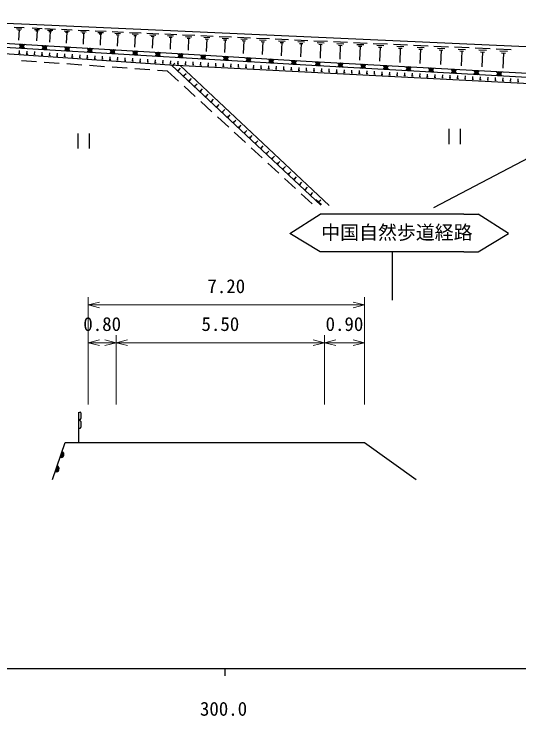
# Model space of a CAD drawing. Units: millimetres, scale not verified. Extents: x 40000 to 680000, y 20000 to 380000.
# Drawn here: x 340165 to 406879, y 198715 to 291459 of the extents above; entities that cross this region are included whole.
import ezdxf
from ezdxf.enums import TextEntityAlignment as Align

# ---------------------------------------------------------------- set-up
doc = ezdxf.new("R2010")
doc.units = ezdxf.units.MM
doc.header["$LTSCALE"] = 1000
for name, color, linetype, lineweight in [('M-BGD', 7, 'Continuous', 25), ('M-STR-HTXT', 7, 'Continuous', 13), ('M-STR-STRC', 7, 'Continuous', 25), ('M-TTL-BAND', 7, 'Continuous', 25)]:
    doc.layers.add(name, color=color, linetype=linetype, lineweight=lineweight)
doc.styles.add('ＭＳ ゴシック', font='')
doc.styles.get('ＭＳ ゴシック').set_extended_font_data('MS Gothic')

msp = doc.modelspace()

# ---------------------------------------------------------------- linework, layer by layer
at = {"layer": 'M-BGD'}
for p, q in [((340170, 289717), (341517, 289660)), ((340500, 289535), (341173, 289506)), ((342545, 289615), (343892, 289558)), ((342875, 289432), (343548, 289404)), ((344245, 289540), (345642, 289477)), ((346429, 289441), (347851, 289377)), ((340661, 289359), (340998, 289345)), ((340829, 289352), (340773, 288005)), ((343036, 289256), (343373, 289242)), ((343205, 289249), (343148, 287902)), ((344586, 289349), (345285, 289318)), ((344753, 289167), (345102, 289151)), ((344928, 289159), (344865, 287761)), ((346776, 289248), (347488, 289216)), ((346946, 289062), (347302, 289046)), ((347124, 289054), (347060, 287631)), ((348638, 289342), (350086, 289277)), ((348992, 289145), (349716, 289112)), ((349164, 288955), (349527, 288939)), ((349346, 288947), (349280, 287499)), ((350872, 289241), (352347, 289175)), ((351233, 289041), (351970, 289007)), ((351409, 288848), (351777, 288831)), ((351593, 288840), (351527, 287365)), ((353133, 289140), (354633, 289072)), ((353499, 288935), (354250, 288902)), ((353679, 288739), (354054, 288722)), ((353866, 288731), (353799, 287230)), ((355419, 289037), (356946, 288968)), ((355792, 288829), (356556, 288794)), ((355975, 288629), (356356, 288612)), ((356166, 288621), (356097, 287094)), ((357732, 288933), (359286, 288863)), ((358112, 288721), (358889, 288686)), ((358297, 288518), (358686, 288501)), ((358492, 288509), (358422, 286955)), ((360072, 288828), (361653, 288756)), ((360458, 288612), (361249, 288577)), ((362438, 288721), (364047, 288649)), ((362831, 288502), (363636, 288466)), ((364832, 288613), (366469, 288540)), ((367254, 288504), (368918, 288430)), ((360647, 288406), (361042, 288388)), ((360844, 288397), (360773, 286816)), ((363023, 288292), (363426, 288274)), ((363225, 288283), (363152, 286674)), ((365232, 288390), (366050, 288354)), ((365427, 288177), (365837, 288158)), ((365632, 288167), (365558, 286531)), ((367661, 288278), (368493, 288240)), ((367859, 288060), (368275, 288041)), ((368067, 288051), (367992, 286386)), ((369703, 288394), (371396, 288318)), ((370117, 288164), (370964, 288125)), ((370319, 287942), (370742, 287923)), ((370531, 287933), (370455, 286240)), ((372181, 288283), (373903, 288205)), ((372602, 288048), (373463, 288009)), ((372807, 287823), (373238, 287804)), ((373023, 287814), (372945, 286092)), ((374687, 288170), (376438, 288091)), ((375115, 287931), (375991, 287892)), ((375324, 287703), (375762, 287683)), ((375543, 287693), (375464, 285942)), ((377223, 288056), (379003, 287976)), ((377658, 287813), (378548, 287773)), ((377870, 287581), (378315, 287561)), ((378093, 287571), (378013, 285791)), ((379791, 287940), (381594, 287859)), ((380231, 287695), (381133, 287654)), ((382383, 287824), (384207, 287742)), ((382829, 287575), (383740, 287534)), ((384996, 287706), (386839, 287623)), ((387628, 287588), (389493, 287504)), ((340873, 286224), (340900, 286623)), ((380447, 287459), (380897, 287439)), ((380672, 287449), (380591, 285646)), ((383046, 287337), (383502, 287317)), ((383274, 287327), (383192, 285503)), ((385446, 287455), (386368, 287413)), ((385666, 287214), (386127, 287193)), ((385897, 287204), (385814, 285360)), ((388084, 287334), (389016, 287292)), ((388307, 287090), (388773, 287069)), ((388540, 287080), (388456, 285215)), ((390282, 287468), (392167, 287384)), ((390742, 287212), (391685, 287169)), ((390967, 286965), (391439, 286944)), ((391203, 286955), (391118, 285069)), ((392956, 287348), (394862, 287262)), ((393421, 287088), (394374, 287045)), ((393649, 286839), (394125, 286818)), ((393887, 286829), (393801, 284923)), ((395650, 287227), (397577, 287140)), ((396121, 286964), (397085, 286921)), ((396351, 286713), (396833, 286691)), ((396592, 286702), (396505, 284775)), ((398366, 287105), (400314, 287017)), ((398842, 286839), (399816, 286795)), ((399075, 286585), (399562, 286563)), ((401103, 286982), (403072, 286893)), ((401584, 286713), (402569, 286669)), ((403861, 286857), (405852, 286768)), ((404347, 286586), (405343, 286541)), ((340973, 286217), (340773, 286230)), ((341970, 286150), (341771, 286164)), ((341871, 286157), (341897, 286556)), ((342968, 286083), (342769, 286097)), ((342868, 286090), (342895, 286489)), ((343966, 286016), (343766, 286030)), ((343866, 286023), (343893, 286422)), ((344964, 285950), (344764, 285963)), ((344864, 285956), (344891, 286355)), ((345961, 285883), (345762, 285896)), ((345862, 285889), (345888, 286288)), ((346959, 285816), (346760, 285829)), ((346859, 285823), (346886, 286222)), ((347957, 285749), (347757, 285762)), ((347857, 285756), (347884, 286155)), ((348955, 285682), (348755, 285695)), ((348855, 285689), (348882, 286088)), ((349853, 285622), (349879, 286021)), ((350850, 285555), (350877, 285954)), ((351848, 285488), (351875, 285887)), ((352846, 285421), (352873, 285820)), ((353844, 285354), (353870, 285754)), ((354841, 285288), (354868, 285687)), ((399318, 286574), (399231, 284625)), ((401819, 286456), (402312, 286434)), ((402065, 286445), (401977, 284475)), ((404585, 286326), (405083, 286304)), ((404834, 286315), (404745, 284324)), ((343152, 285144), (341157, 285287)), ((346144, 284930), (344149, 285072)), ((349137, 284715), (347142, 284858)), ((349952, 285615), (349753, 285629)), ((350950, 285548), (350751, 285562)), ((351948, 285481), (351748, 285495)), ((352946, 285415), (352746, 285428)), ((353943, 285348), (353744, 285361)), ((354941, 285281), (354742, 285294)), ((355939, 285214), (355739, 285227)), ((355839, 285221), (355866, 285620)), ((356937, 285147), (356737, 285161)), ((356837, 285154), (356864, 285553)), ((357935, 285080), (357735, 285094)), ((357835, 285087), (357861, 285486)), ((358932, 285013), (358733, 285027)), ((358833, 285020), (358859, 285419)), ((359930, 284947), (359730, 284960)), ((359830, 284953), (359857, 285352)), ((360756, 284891), (360728, 284893)), ((360928, 284882), (360756, 284891)), ((360842, 284887), (360862, 285286)), ((361230, 284621), (361084, 284757)), ((361157, 284689), (361430, 284981)), ((361927, 284831), (361727, 284841)), ((361827, 284836), (361847, 285235)), ((362925, 284779), (362726, 284789)), ((362825, 284784), (362846, 285184)), ((363924, 284727), (363724, 284738)), ((363824, 284732), (363845, 285132)), ((364823, 284681), (364843, 285080)), ((365821, 284629), (365842, 285029)), ((366820, 284578), (366841, 284977)), ((367819, 284526), (367839, 284925)), ((368817, 284474), (368838, 284874)), ((369816, 284423), (369837, 284822)), ((370815, 284371), (370835, 284770)), ((352129, 284501), (350134, 284644)), ((355121, 284287), (353126, 284430)), ((358114, 284073), (356119, 284216)), ((360461, 283905), (359111, 284001)), ((361895, 282589), (360461, 283905)), ((360991, 284702), (380707, 266212)), ((361959, 283936), (361813, 284073)), ((361886, 284005), (362160, 284297)), ((381811, 266141), (362107, 284644)), ((364923, 284676), (364723, 284686)), ((365921, 284624), (365722, 284634)), ((366920, 284572), (366720, 284583)), ((367919, 284521), (367719, 284531)), ((368917, 284469), (368718, 284479)), ((369916, 284417), (369716, 284428)), ((370915, 284366), (370715, 284376)), ((371913, 284314), (371714, 284324)), ((371813, 284319), (371834, 284719)), ((372912, 284262), (372712, 284273)), ((372812, 284268), (372833, 284667)), ((373911, 284211), (373711, 284221)), ((373811, 284216), (373831, 284615)), ((374909, 284159), (374710, 284170)), ((374809, 284164), (374830, 284564)), ((375908, 284108), (375708, 284118)), ((375808, 284113), (375829, 284512)), ((376907, 284056), (376707, 284066)), ((376807, 284061), (376827, 284461)), ((377905, 284004), (377706, 284015)), ((377805, 284009), (377826, 284409)), ((378904, 283953), (378704, 283963)), ((378804, 283958), (378825, 284357)), ((379903, 283901), (379703, 283911)), ((379803, 283906), (379823, 284306)), ((380901, 283849), (380702, 283860)), ((380801, 283854), (380822, 284254)), ((381900, 283798), (381700, 283808)), ((381800, 283803), (381821, 284202)), ((382799, 283751), (382819, 284151)), ((383797, 283699), (383818, 284099)), ((384796, 283648), (384817, 284047)), ((385795, 283596), (385815, 283996)), ((386793, 283545), (386814, 283944)), ((387792, 283493), (387813, 283892)), ((388791, 283441), (388811, 283841)), ((362689, 283252), (362543, 283389)), ((362616, 283321), (362889, 283613)), ((363345, 282637), (363619, 282929)), ((382899, 283746), (382699, 283756)), ((383897, 283694), (383698, 283705)), ((384896, 283643), (384696, 283653)), ((385895, 283591), (385695, 283601)), ((386893, 283539), (386694, 283550)), ((387892, 283488), (387692, 283498)), ((388891, 283436), (388691, 283446)), ((389889, 283384), (389690, 283395)), ((389789, 283390), (389810, 283789)), ((390888, 283333), (390688, 283343)), ((390788, 283338), (390809, 283737)), ((391887, 283281), (391687, 283291)), ((391787, 283286), (391807, 283686)), ((392885, 283229), (392686, 283240)), ((392785, 283235), (392806, 283634)), ((393884, 283178), (393684, 283188)), ((393784, 283183), (393805, 283582)), ((394883, 283126), (394683, 283137)), ((394783, 283131), (394803, 283531)), ((395881, 283075), (395682, 283085)), ((395781, 283080), (395802, 283479)), ((396880, 283023), (396680, 283033)), ((396780, 283028), (396801, 283428)), ((397879, 282971), (397679, 282982)), ((397779, 282976), (397799, 283376)), ((398877, 282920), (398678, 282930)), ((398777, 282925), (398798, 283324)), ((399876, 282868), (399676, 282878)), ((399776, 282873), (399797, 283273)), ((400775, 282821), (400795, 283221)), ((401773, 282770), (401794, 283169)), ((402772, 282718), (402793, 283118)), ((403771, 282666), (403791, 283066)), ((404769, 282615), (404790, 283014)), ((405768, 282563), (405789, 282963)), ((406767, 282512), (406787, 282911)), ((363418, 282568), (363272, 282705)), ((364147, 281884), (364002, 282021)), ((364074, 281953), (364348, 282244)), ((400875, 282816), (400675, 282827)), ((401873, 282765), (401674, 282775)), ((402872, 282713), (402672, 282723)), ((403871, 282661), (403671, 282672)), ((404869, 282610), (404670, 282620)), ((405868, 282558), (405668, 282568)), ((406867, 282506), (406667, 282517)), ((364106, 280561), (362632, 281913)), ((364877, 281200), (364731, 281337)), ((364804, 281269), (365078, 281560)), ((365606, 280516), (365460, 280653)), ((365533, 280585), (365807, 280876)), ((366263, 279901), (366536, 280192)), ((366317, 278533), (364843, 279885)), ((366336, 279832), (366190, 279969)), ((367065, 279148), (366919, 279285)), ((366992, 279216), (367266, 279508)), ((367795, 278464), (367649, 278601)), ((367722, 278532), (367995, 278824)), ((368528, 276506), (367054, 277857)), ((368524, 277780), (368378, 277917)), ((368451, 277848), (368725, 278140)), ((369180, 277164), (369454, 277456)), ((369253, 277096), (369107, 277233)), ((369983, 276412), (369837, 276549)), ((369910, 276480), (370183, 276772)), ((348595, 275672), (348595, 273672)), ((350095, 275672), (350095, 273672)), ((370739, 274478), (369265, 275830)), ((370712, 275728), (370566, 275865)), ((370639, 275796), (370913, 276088)), ((397594, 276280), (397594, 274280)), ((399094, 276280), (399094, 274280)), ((371442, 275044), (371296, 275181)), ((371369, 275112), (371642, 275404)), ((372098, 274428), (372372, 274720)), ((372950, 272450), (371476, 273802)), ((372171, 274360), (372025, 274496)), ((372901, 273676), (372755, 273812)), ((372828, 273744), (373101, 274036)), ((373630, 272992), (373484, 273128)), ((373557, 273060), (373831, 273352)), ((374286, 272376), (374560, 272668)), ((375161, 270422), (373687, 271774)), ((374359, 272307), (374213, 272444)), ((375089, 271623), (374943, 271760)), ((375016, 271692), (375289, 271984)), ((375818, 270939), (375672, 271076)), ((375745, 271008), (376019, 271300)), ((376548, 270255), (376402, 270392)), ((376475, 270324), (376748, 270615)), ((377204, 269640), (377478, 269931)), ((377371, 268394), (375897, 269746)), ((377277, 269571), (377131, 269708)), ((378006, 268887), (377861, 269024)), ((377934, 268956), (378207, 269247)), ((378736, 268203), (378590, 268340)), ((378663, 268272), (378937, 268563)), ((379543, 266402), (378108, 267718)), ((379465, 267519), (379319, 267656)), ((379392, 267587), (379666, 267879)), ((380778, 266288), (380049, 266972)), ((380414, 266630), (380687, 266922)), ((348707, 234858), (348707, 238858)), ((348807, 238858), (348907, 238858)), ((349007, 238758), (349007, 238008)), ((349007, 237608), (349007, 236858)), ((348807, 236758), (348907, 236758)), ((345242, 229961), (346899, 234858))]:
    msp.add_line(p, q, dxfattribs=at)
for points in [[(310699, 291459), (342214, 290132), (406872, 287222), (419934, 286630), (435300, 285652)], [(310805, 288650), (312321, 289371), (330638, 288107), (378759, 285245), (408837, 283599), (434070, 281191), (441518, 280463)], [(441428, 279996), (434016, 280630), (408795, 283037), (378727, 284683), (330602, 287544), (312430, 288799), (311047, 288141)], [(435527, 279698), (409176, 282210), (360745, 284715), (336914, 286312), (312595, 287721)], [(345242, 229961), (346899, 234858), (348707, 234858), (386455, 234858), (393302, 229954)]]:
    msp.add_lwpolyline(points, dxfattribs=at)
for centre, radius, start, end in [((341185, 286861), 354, 5.3947, 167.79988), ((341226, 287531), 354, 185.3947, 347.79988), ((341185, 286861), 283, 7.61874, 165.57584), ((341226, 287531), 283, 187.61874, 345.57584), ((341185, 286861), 212, 11.36507, 161.82951), ((341226, 287531), 212, 191.36507, 341.82951), ((341185, 286861), 142, 19.0768, 154.11778), ((341226, 287531), 142, 199.0768, 334.11778), ((341185, 286861), 100, 29.39446, 143.80012), ((341226, 287531), 100, 209.39446, 323.80012), ((344180, 286683), 354, 5.3947, 167.79988), ((344220, 287353), 354, 185.3947, 347.79988), ((344180, 286683), 283, 7.61874, 165.57584), ((344220, 287353), 283, 187.61874, 345.57584), ((344180, 286683), 212, 11.36507, 161.82951), ((344220, 287353), 212, 191.36507, 341.82951), ((344180, 286683), 142, 19.0768, 154.11778), ((344220, 287353), 142, 199.0768, 334.11778), ((344180, 286683), 100, 29.39446, 143.80012), ((344220, 287353), 100, 209.39446, 323.80012), ((347175, 286505), 354, 5.3947, 167.79988), ((347215, 287175), 354, 185.3947, 347.79988), ((347175, 286505), 283, 7.61874, 165.57584), ((347215, 287175), 283, 187.61874, 345.57584), ((347175, 286505), 212, 11.36507, 161.82951), ((347215, 287175), 212, 191.36507, 341.82951), ((347175, 286505), 142, 19.0768, 154.11778), ((347215, 287175), 142, 199.0768, 334.11778), ((347175, 286505), 100, 29.39446, 143.80012), ((347215, 287175), 100, 209.39446, 323.80012), ((350169, 286327), 354, 5.3947, 167.79988), ((350210, 286997), 354, 185.3947, 347.79988), ((350169, 286327), 283, 7.61874, 165.57584), ((350210, 286997), 283, 187.61874, 345.57584), ((350210, 286997), 212, 191.36507, 341.82951), ((350210, 286997), 142, 199.0768, 334.11778), ((350210, 286997), 100, 209.39446, 323.80012), ((353205, 286819), 354, 185.3947, 347.79988), ((353205, 286819), 283, 187.61874, 345.57584), ((353205, 286819), 212, 191.36507, 341.82951), ((353205, 286819), 142, 199.0768, 334.11778), ((353205, 286819), 100, 209.39446, 323.80012), ((356199, 286641), 354, 185.3947, 347.79988), ((356199, 286641), 283, 187.61874, 345.57584), ((356199, 286641), 212, 191.36507, 341.82951), ((356199, 286641), 142, 199.0768, 334.11778), ((356199, 286641), 100, 209.39446, 323.80012), ((350169, 286327), 212, 11.36507, 161.82951), ((350169, 286327), 142, 19.0768, 154.11778), ((350169, 286327), 100, 29.39446, 143.80012), ((353164, 286149), 354, 5.3947, 167.79988), ((353164, 286149), 283, 7.61874, 165.57584), ((353164, 286149), 212, 11.36507, 161.82951), ((353164, 286149), 142, 19.0768, 154.11778), ((353164, 286149), 100, 29.39446, 143.80012), ((356159, 285971), 354, 5.3947, 167.79988), ((356159, 285971), 283, 7.61874, 165.57584), ((356159, 285971), 212, 11.36507, 161.82951), ((356159, 285971), 142, 19.0768, 154.11778), ((356159, 285971), 100, 29.39446, 143.80012), ((359153, 285793), 354, 5.3947, 167.79988), ((359194, 286463), 354, 185.3947, 347.79988), ((359153, 285793), 283, 7.61874, 165.57584), ((359194, 286463), 283, 187.61874, 345.57584), ((359153, 285793), 212, 11.36507, 161.82951), ((359194, 286463), 212, 191.36507, 341.82951), ((359153, 285793), 142, 19.0768, 154.11778), ((359194, 286463), 142, 199.0768, 334.11778), ((359153, 285793), 100, 29.39446, 143.80012), ((359194, 286463), 100, 209.39446, 323.80012), ((362148, 285614), 354, 5.3947, 167.79988), ((362189, 286285), 354, 185.3947, 347.79988), ((362148, 285614), 283, 7.61874, 165.57584), ((362189, 286285), 283, 187.61874, 345.57584), ((362148, 285614), 212, 11.36507, 161.82951), ((362189, 286285), 212, 191.36507, 341.82951), ((362148, 285614), 142, 19.0768, 154.11778), ((362189, 286285), 142, 199.0768, 334.11778), ((362148, 285614), 100, 29.39446, 143.80012), ((362189, 286285), 100, 209.39446, 323.80012), ((365143, 285436), 354, 5.3947, 167.79988), ((365183, 286107), 354, 185.3947, 347.79988), ((365143, 285436), 283, 7.61874, 165.57584), ((365183, 286107), 283, 187.61874, 345.57584), ((365183, 286107), 212, 191.36507, 341.82951), ((365183, 286107), 142, 199.0768, 334.11778), ((365183, 286107), 100, 209.39446, 323.80012), ((368178, 285929), 354, 185.3947, 347.79988), ((368178, 285929), 283, 187.61874, 345.57584), ((368178, 285929), 212, 191.36507, 341.82951), ((368178, 285929), 142, 199.0768, 334.11778), ((368178, 285929), 100, 209.39446, 323.80012), ((371173, 285751), 354, 185.3947, 347.79988), ((371173, 285751), 283, 187.61874, 345.57584), ((371173, 285751), 212, 191.36507, 341.82951), ((371173, 285751), 142, 199.0768, 334.11778), ((371173, 285751), 100, 209.39446, 323.80012), ((365143, 285436), 212, 11.36507, 161.82951), ((365143, 285436), 142, 19.0768, 154.11778), ((365143, 285436), 100, 29.39446, 143.80012), ((368138, 285258), 354, 5.3947, 167.79988), ((368138, 285258), 283, 7.61874, 165.57584), ((368138, 285258), 212, 11.36507, 161.82951), ((368138, 285258), 142, 19.0768, 154.11778), ((368138, 285258), 100, 29.39446, 143.80012), ((371132, 285080), 354, 5.3947, 167.79988), ((371132, 285080), 283, 7.61874, 165.57584), ((371132, 285080), 212, 11.36507, 161.82951), ((371132, 285080), 142, 19.0768, 154.11778), ((371132, 285080), 100, 29.39446, 143.80012), ((374127, 284902), 354, 5.3947, 167.79988), ((374168, 285573), 354, 185.3947, 347.79988), ((374127, 284902), 283, 7.61874, 165.57584), ((374168, 285573), 283, 187.61874, 345.57584), ((374127, 284902), 212, 11.36507, 161.82951), ((374168, 285573), 212, 191.36507, 341.82951), ((374127, 284902), 142, 19.0768, 154.11778), ((374168, 285573), 142, 199.0768, 334.11778), ((374127, 284902), 100, 29.39446, 143.80012), ((374168, 285573), 100, 209.39446, 323.80012), ((377122, 284724), 354, 5.3947, 167.79988), ((377162, 285395), 354, 185.3947, 347.79988), ((377122, 284724), 283, 7.61874, 165.57584), ((377162, 285395), 283, 187.61874, 345.57584), ((377122, 284724), 212, 11.36507, 161.82951), ((377162, 285395), 212, 191.36507, 341.82951), ((377122, 284724), 142, 19.0768, 154.11778), ((377162, 285395), 142, 199.0768, 334.11778), ((377122, 284724), 100, 29.39446, 143.80012), ((377162, 285395), 100, 209.39446, 323.80012), ((380278, 284544), 354, 5.66411, 168.06929), ((380321, 285214), 354, 185.66411, 348.06929), ((380278, 284544), 283, 7.88815, 165.84525), ((380321, 285214), 283, 187.88815, 345.84525), ((380278, 284544), 212, 11.63447, 162.09892), ((380321, 285214), 212, 191.63447, 342.09892), ((380321, 285214), 142, 199.3462, 334.38719), ((380321, 285214), 100, 209.66386, 324.06953), ((383274, 284380), 354, 5.66411, 168.06929), ((383317, 285050), 354, 185.66411, 348.06929), ((383317, 285050), 283, 187.88815, 345.84525), ((383317, 285050), 212, 191.63447, 342.09892), ((383317, 285050), 142, 199.3462, 334.38719), ((383317, 285050), 100, 209.66386, 324.06953), ((386312, 284886), 354, 185.66411, 348.06929), ((386312, 284886), 283, 187.88815, 345.84525), ((386312, 284886), 212, 191.63447, 342.09892), ((386312, 284886), 142, 199.3462, 334.38719), ((386312, 284886), 100, 209.66386, 324.06953), ((380278, 284544), 142, 19.3462, 154.38719), ((380278, 284544), 100, 29.66386, 144.06953), ((383274, 284380), 283, 7.88815, 165.84525), ((383274, 284380), 212, 11.63447, 162.09892), ((383274, 284380), 142, 19.3462, 154.38719), ((383274, 284380), 100, 29.66386, 144.06953), ((386269, 284216), 354, 5.66411, 168.06929), ((386269, 284216), 283, 7.88815, 165.84525), ((386269, 284216), 212, 11.63447, 162.09892), ((386269, 284216), 142, 19.3462, 154.38719), ((386269, 284216), 100, 29.66386, 144.06953), ((389265, 284052), 354, 5.66411, 168.06929), ((389308, 284722), 354, 185.66411, 348.06929), ((389265, 284052), 283, 7.88815, 165.84525), ((389308, 284722), 283, 187.88815, 345.84525), ((389265, 284052), 212, 11.63447, 162.09892), ((389308, 284722), 212, 191.63447, 342.09892), ((389265, 284052), 142, 19.3462, 154.38719), ((389308, 284722), 142, 199.3462, 334.38719), ((389265, 284052), 100, 29.66386, 144.06953), ((389308, 284722), 100, 209.66386, 324.06953), ((392260, 283888), 354, 5.66411, 168.06929), ((392303, 284558), 354, 185.66411, 348.06929), ((392260, 283888), 283, 7.88815, 165.84525), ((392303, 284558), 283, 187.88815, 345.84525), ((392260, 283888), 212, 11.63447, 162.09892), ((392303, 284558), 212, 191.63447, 342.09892), ((392260, 283888), 142, 19.3462, 154.38719), ((392303, 284558), 142, 199.3462, 334.38719), ((392260, 283888), 100, 29.66386, 144.06953), ((392303, 284558), 100, 209.66386, 324.06953), ((395256, 283724), 354, 5.66411, 168.06929), ((395299, 284394), 354, 185.66411, 348.06929), ((395256, 283724), 283, 7.88815, 165.84525), ((395299, 284394), 283, 187.88815, 345.84525), ((395256, 283724), 212, 11.63447, 162.09892), ((395299, 284394), 212, 191.63447, 342.09892), ((395256, 283724), 142, 19.3462, 154.38719), ((395299, 284394), 142, 199.3462, 334.38719), ((395256, 283724), 100, 29.66386, 144.06953), ((395299, 284394), 100, 209.66386, 324.06953), ((398251, 283560), 354, 5.66411, 168.06929), ((398294, 284230), 354, 185.66411, 348.06929), ((398251, 283560), 283, 7.88815, 165.84525), ((398294, 284230), 283, 187.88815, 345.84525), ((398294, 284230), 212, 191.63447, 342.09892), ((398294, 284230), 142, 199.3462, 334.38719), ((398294, 284230), 100, 209.66386, 324.06953), ((401290, 284066), 354, 185.66411, 348.06929), ((401290, 284066), 283, 187.88815, 345.84525), ((401290, 284066), 212, 191.63447, 342.09892), ((401290, 284066), 142, 199.3462, 334.38719), ((401290, 284066), 100, 209.66386, 324.06953), ((404285, 283902), 354, 185.66411, 348.06929), ((404285, 283902), 283, 187.88815, 345.84525), ((404285, 283902), 212, 191.63447, 342.09892), ((404285, 283902), 142, 199.3462, 334.38719), ((404285, 283902), 100, 209.66386, 324.06953), ((398251, 283560), 212, 11.63447, 162.09892), ((398251, 283560), 142, 19.3462, 154.38719), ((398251, 283560), 100, 29.66386, 144.06953), ((401247, 283396), 354, 5.66411, 168.06929), ((401247, 283396), 283, 7.88815, 165.84525), ((401247, 283396), 212, 11.63447, 162.09892), ((401247, 283396), 142, 19.3462, 154.38719), ((401247, 283396), 100, 29.66386, 144.06953), ((404242, 283232), 354, 5.66411, 168.06929), ((404242, 283232), 283, 7.88815, 165.84525), ((404242, 283232), 212, 11.63447, 162.09892), ((404242, 283232), 142, 19.3462, 154.38719), ((404242, 283232), 100, 29.66386, 144.06953), ((348907, 238758), 100, 0, 90), ((348907, 237808), 100, 90, 270), ((348907, 238008), 100, 270, 0), ((348907, 237608), 100, 0, 90), ((348907, 236858), 100, 270, 0), ((346364, 233276), 400, 251.30317, 71.30317), ((346364, 233276), 320, 251.30317, 71.30317), ((346364, 233276), 240, 251.30317, 71.30317), ((346364, 233276), 160, 251.30317, 71.30317), ((346364, 233276), 100, 251.30317, 71.30317), ((345723, 231382), 400, 251.30317, 71.30317), ((345723, 231382), 320, 251.30317, 71.30317), ((345723, 231382), 240, 251.30317, 71.30317), ((345723, 231382), 160, 251.30317, 71.30317), ((345723, 231382), 100, 251.30317, 71.30317)]:
    msp.add_arc(centre, radius, start, end, dxfattribs=at)
at = {"layer": 'M-STR-HTXT'}
for p, q in [((349960, 239858), (349960, 254033)), ((349960, 253033), (351460, 253408)), ((386455, 253033), (384955, 253408)), ((386455, 239858), (386455, 254033)), ((349960, 253033), (386455, 253033)), ((349960, 253033), (351460, 252658)), ((386455, 253033), (384955, 252658)), ((353665, 239858), (353665, 249033)), ((381188, 239858), (381188, 249033)), ((349960, 248033), (351460, 248408)), ((349960, 248033), (353665, 248033)), ((349960, 248033), (351460, 247658)), ((353665, 248033), (352165, 248408)), ((353665, 248033), (352165, 247658)), ((353665, 248033), (355165, 248408)), ((353665, 248033), (381188, 248033)), ((353665, 248033), (355165, 247658)), ((381188, 248033), (379688, 248408)), ((381188, 248033), (379688, 247658)), ((381188, 248033), (382688, 248408)), ((381188, 248033), (386455, 248033)), ((381188, 248033), (382688, 247658)), ((386455, 248033), (384955, 248408)), ((386455, 248033), (384955, 247658))]:
    msp.add_line(p, q, dxfattribs=at)
at = {"layer": 'M-STR-STRC'}
for p, q in [((432134, 285070), (395606, 265860)), ((376607, 262467), (380615, 265018)), ((399615, 265018), (380615, 265018)), ((399615, 265018), (401496, 265018)), ((405504, 262467), (401496, 265018)), ((380615, 260018), (376607, 262467)), ((401496, 260018), (405504, 262467)), ((399615, 260018), (380615, 260018)), ((390115, 260018), (390115, 253650)), ((399615, 260018), (401496, 260018))]:
    msp.add_line(p, q, dxfattribs=at)
at = {"layer": 'M-TTL-BAND'}
for p, q in [((40000, 205000), (579000, 205000)), ((368000, 205000), (368000, 204000))]:
    msp.add_line(p, q, dxfattribs=at)

# ---------------------------------------------------------------- texts
at = {"layer": 'M-BGD', "style": 'ＭＳ ゴシック'}
for s, p in [('7.20', (368208, 254033)), ('0.80', (351812, 249033)), ('5.50', (367427, 249033)), ('0.90', (383822, 249033))]:
    msp.add_text(s, height=1833, dxfattribs=at).set_placement(p, align=Align.BOTTOM_CENTER)
at = {"layer": 'M-STR-STRC', "style": 'ＭＳ ゴシック'}
msp.add_text('中国自然歩道経路', height=1833, dxfattribs=at).set_placement((390749, 262606), align=Align.MIDDLE_CENTER)
at = {"layer": 'M-TTL-BAND', "style": 'ＭＳ ゴシック'}
msp.add_text('300.0', height=1833, dxfattribs=at).set_placement((367844, 198195), align=Align.BOTTOM_CENTER)

doc.saveas('drawing.dxf')
